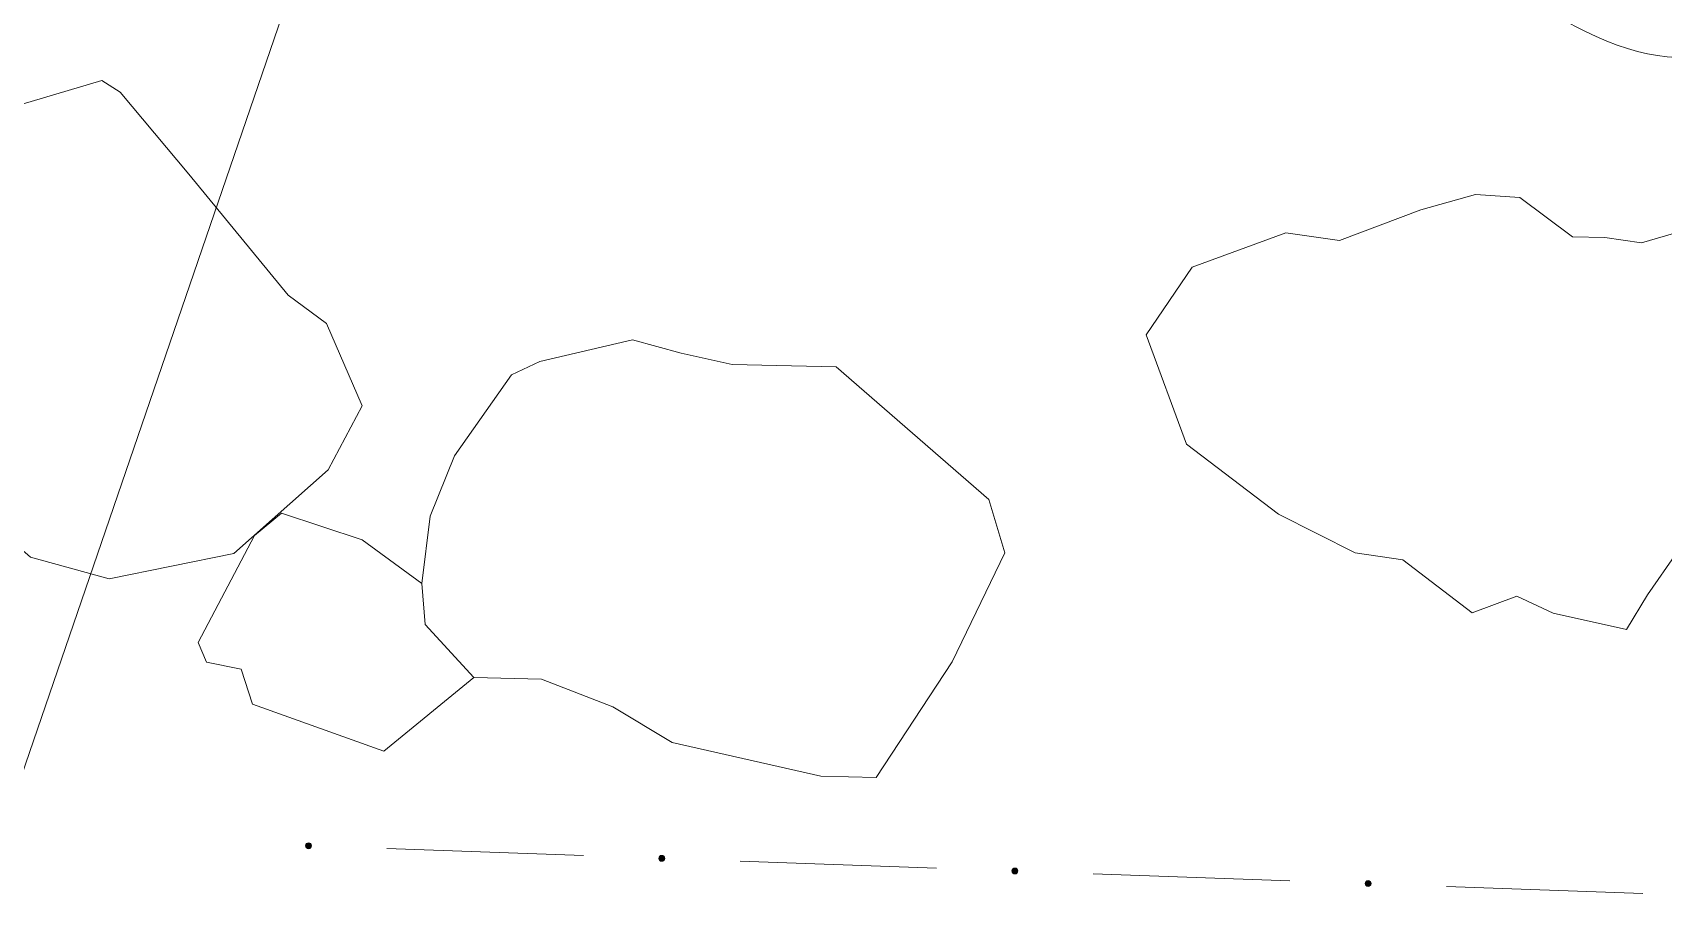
# Model space of a CAD drawing. Header units: metres. Extents: x -10443 to -4073, y -33280 to -26846.
# Drawn here: x -7321.139 to -7316.99, y -29213.316 to -29211.118 of the extents above; entities that cross this region are included whole.
import ezdxf

# ---------------------------------------------------------------- set-up
doc = ezdxf.new("R2010")
doc.units = ezdxf.units.M
doc.header["$MEASUREMENT"] = 0
doc.linetypes.add('CONTINUOUS_1', pattern=[0])
doc.linetypes.add('CONTINUOUS_2', pattern=[0])
for name, color, linetype, lineweight in [('園路', 241, 'CONTINUOUS_2', 18), ('木', 254, 'CONTINUOUS_2', 18), ('石', 241, 'CONTINUOUS_2', 18), ('護岸', 241, 'CONTINUOUS_2', 18)]:
    doc.layers.add(name, color=color, linetype=linetype, lineweight=lineweight)

msp = doc.modelspace()

# ---------------------------------------------------------------- hatches: boundary and pattern name
at = {"layer": '園路', "linetype": 'CONTINUOUS_1', "lineweight": 18}
for points in [[(-7320.4295, -29213.1851, 1), (-7320.4445, -29213.1851, 1)], [(-7319.5308, -29213.2172, 1), (-7319.5458, -29213.2172, 1)], [(-7318.6322, -29213.2493, 1), (-7318.6472, -29213.2493, 1)], [(-7317.7335, -29213.2813, 1), (-7317.7485, -29213.2813, 1)]]:
    msp.add_hatch(color=256, dxfattribs=at).paths.add_polyline_path(points, flags=0)

# ---------------------------------------------------------------- linework, layer by layer
for p, q in [((-7320.2375, -29213.1922), (-7319.7378, -29213.21)), ((-7319.3388, -29213.2243), (-7318.8392, -29213.2421)), ((-7318.4402, -29213.2564), (-7317.9405, -29213.2742)), ((-7317.5415, -29213.2885), (-7317.0418, -29213.3063))]:
    msp.add_line(p, q, dxfattribs=at)
for centre in [(-7320.437, -29213.1851), (-7319.5383, -29213.2172), (-7318.6397, -29213.2493), (-7317.741, -29213.2813)]:
    msp.add_circle(centre, 0.0075, dxfattribs=at)
at = {"layer": '木', "linetype": 'CONTINUOUS_1', "lineweight": 18}
msp.add_ellipse((-7317.2582, -29210.5514), major_axis=(-0.4821, 0.5745), ratio=0.533333, dxfattribs=at)
at = {"layer": '石', "linetype": 'CONTINUOUS_2', "lineweight": 18, "flags": 128}
msp.add_lwpolyline([(-7321.4993, -29212.1609), (-7321.2568, -29212.3551), (-7321.1442, -29212.4514), (-7320.9443, -29212.5064), (-7320.6273, -29212.4418), (-7320.3868, -29212.2294), (-7320.3005, -29212.0668), (-7320.3917, -29211.8571), (-7320.4892, -29211.7851), (-7320.7419, -29211.4776), (-7320.9168, -29211.2692), (-7320.9632, -29211.2392), (-7321.3154, -29211.3438), (-7321.4335, -29211.4748), (-7321.4932, -29211.6627), (-7321.5165, -29211.8307), (-7321.5369, -29211.9644)], close=True, dxfattribs=at)
for points in [[(-7318.1888, -29211.7138), (-7317.9506, -29211.6271), (-7317.8139, -29211.6467), (-7317.6072, -29211.5687), (-7317.4673, -29211.529), (-7317.3546, -29211.537), (-7317.2211, -29211.6371), (-7317.1386, -29211.6385), (-7317.0457, -29211.6524), (-7316.9432, -29211.623), (-7316.8898, -29211.6065), (-7316.8335, -29211.6652), (-7316.7668, -29211.6941), (-7316.6652, -29211.6972), (-7316.5647, -29211.7791), (-7316.5821, -29211.889), (-7316.6509, -29212.0387), (-7316.7853, -29212.2575), (-7316.8508, -29212.369), (-7316.9549, -29212.4387), (-7317.0298, -29212.5475), (-7317.0836, -29212.635), (-7317.2702, -29212.5937), (-7317.3626, -29212.551), (-7317.4758, -29212.593), (-7317.6524, -29212.4584), (-7317.7738, -29212.4401), (-7317.969, -29212.3423), (-7318.2032, -29212.1642), (-7318.3057, -29211.8862), (-7318.1888, -29211.7138)], [(-7320.0166, -29212.7577), (-7319.844, -29212.7613), (-7319.6628, -29212.8319), (-7319.5122, -29212.9229), (-7319.1333, -29213.0079), (-7318.9924, -29213.0116), (-7318.7994, -29212.7172), (-7318.6657, -29212.4406), (-7318.7057, -29212.3045), (-7319.0942, -29211.9678), (-7319.3589, -29211.9619), (-7319.489, -29211.9332), (-7319.6129, -29211.8993), (-7319.8483, -29211.9537), (-7319.9204, -29211.9877), (-7320.0653, -29212.1942), (-7320.1277, -29212.3473), (-7320.1485, -29212.5184), (-7320.1403, -29212.6229), (-7320.0166, -29212.7577)], [(-7320.0166, -29212.7577), (-7320.2459, -29212.9443), (-7320.5795, -29212.8248), (-7320.6082, -29212.7358), (-7320.697, -29212.7184), (-7320.7176, -29212.6686), (-7320.5747, -29212.3966), (-7320.5062, -29212.3392), (-7320.3008, -29212.4072), (-7320.1485, -29212.5184)]]:
    msp.add_lwpolyline(points, dxfattribs=at)
at = {"layer": '護岸', "lineweight": 18, "flags": 128}
msp.add_lwpolyline([(-7320.6075, -29189.7847), (-7314.5937, -29192.1516), (-7312.4776, -29193.0893), (-7311.9426, -29193.4853, 0.118487), (-7312.0342, -29195.0455), (-7312.3822, -29195.3375, 0.307861), (-7313.1965, -29196.7622), (-7313.6245, -29197.4135), (-7313.72, -29197.4896, 0.21943), (-7314.6813, -29199.1941), (-7314.7179, -29199.8179), (-7314.4389, -29200.6216), (-7314.605, -29201.1893, 0.208621), (-7314.8416, -29202.7638), (-7314.596, -29203.6335), (-7314.6124, -29204.2431), (-7314.7954, -29204.5943, -0.201585), (-7315.8398, -29205.9958), (-7316.0009, -29205.9847), (-7316.6546, -29207.1027), (-7316.3372, -29208.2932, 0.220758), (-7317.5128, -29209.4444), (-7318.4953, -29209.4122), (-7318.7173, -29209.6973), (-7318.9735, -29210.3735), (-7320.1669, -29210.09), (-7322.3641, -29216.4926), (-7322.4262, -29217.7143), (-7323.2499, -29219.1605), (-7323.4151, -29221.254), (-7322.6893, -29222.0535), (-7321.4576, -29222.2912), (-7320.6606, -29222.8222), (-7320.7241, -29223.3944), (-7320.3402, -29224.045), (-7320.8566, -29226.6802), (-7320.5698, -29226.9337), (-7320.0859, -29227.3926), (-7319.4616, -29228.3987), (-7319.7103, -29230.0148), (-7320.8644, -29231.5299), (-7321.2886, -29232.2318), (-7320.8234, -29232.904), (-7321.6318, -29233.2364), (-7322.8065, -29233.4561), (-7323.6879, -29233.7014), (-7324.0905, -29234.3111), (-7325.4419, -29235.3215), (-7326.4138, -29234.605), (-7329.5714, -29236.1426), (-7331.1318, -29236.1667), (-7331.6197, -29236.0574), (-7332.2662, -29236.2293), (-7332.9718, -29236.1541), (-7333.576, -29235.2279), (-7334.365, -29234.1109), (-7334.5327, -29233.2632), (-7334.8904, -29232.1301), (-7334.6493, -29228.9131), (-7334.7974, -29227.3819), (-7333.4157, -29225.3542), (-7332.3284, -29224.5297), (-7331.6977, -29224.6923), (-7331.1619, -29224.8199), (-7329.9913, -29224.6445), (-7328.9398, -29224.7724), (-7328.5119, -29224.8636), (-7328.1362, -29224.4605), (-7327.3755, -29224.8436), (-7326.2422, -29224.1754), (-7326.425, -29222.6814), (-7327.1136, -29221.6448), (-7326.9404, -29220.7911), (-7327.6775, -29220.2071), (-7327.7332, -29219.5125), (-7329.0486, -29218.2688), (-7330.0808, -29217.6276), (-7330.3187, -29216.8141), (-7331.1371, -29216.3394), (-7330.9294, -29215.3991), (-7330.2765, -29215.1039), (-7330.2574, -29214.0665), (-7329.6889, -29213.3698), (-7329.2811, -29212.5993), (-7329.2782, -29211.883), (-7328.6297, -29211.0918), (-7328.3422, -29209.6479), (-7328.4886, -29208.8648), (-7328.7971, -29208.8985), (-7328.3974, -29208.1293), (-7327.4347, -29207.8461), (-7326.2907, -29207.1432), (-7325.7055, -29206.5972), (-7324.5705, -29204.2721), (-7324.0165, -29203.1262), (-7323.1498, -29201.0702), (-7323.0541, -29200.0389), (-7323.4568, -29199.6455), (-7323.5197, -29198.6721), (-7323.1843, -29198.5293), (-7323.2179, -29197.1468), (-7323.2031, -29195.3918), (-7322.9095, -29193.7489), (-7322.8006, -29193.4381), (-7322.1114, -29192.0256), (-7322.2293, -29190.8293), (-7320.6075, -29189.7847)], format="xyb", dxfattribs=at)

doc.saveas('drawing.dxf')
